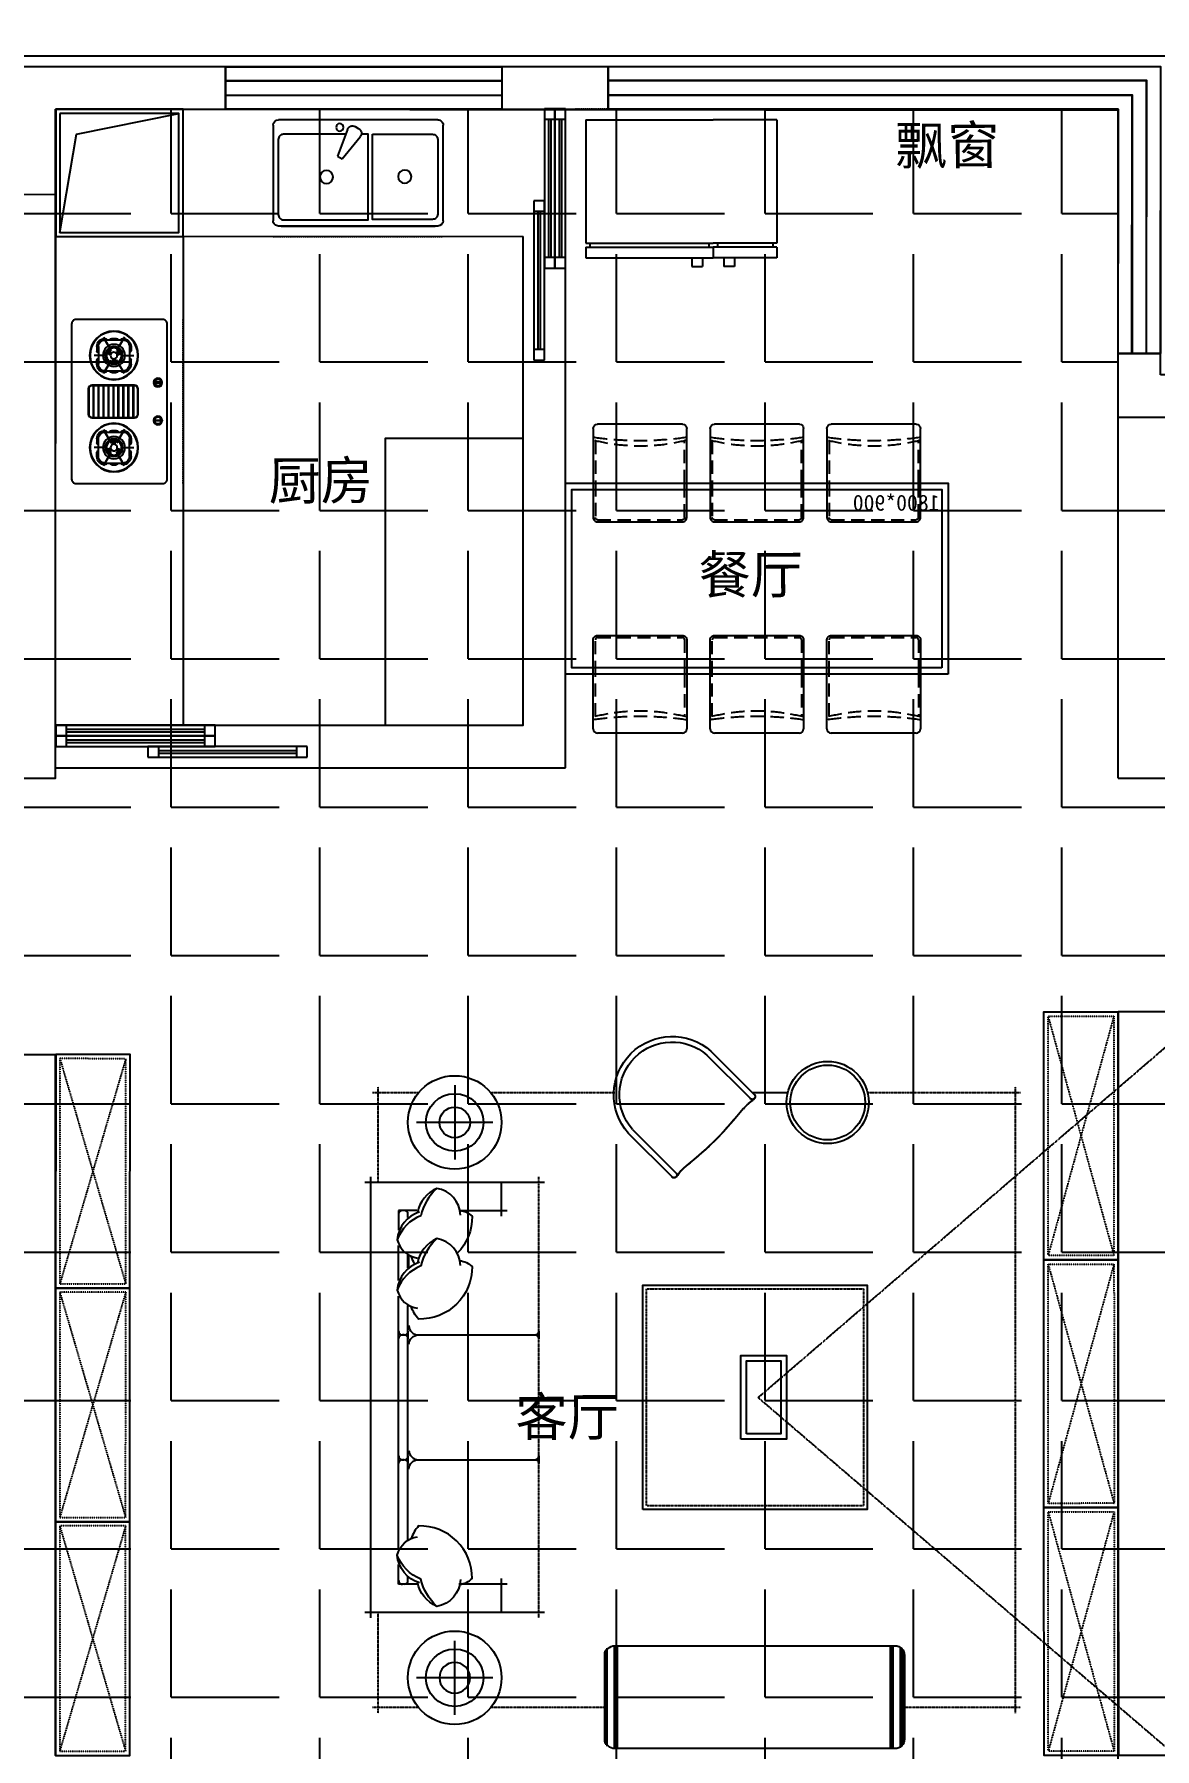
# Model space of a CAD drawing. Extents: x -284868 to 304789, y -137694 to 137894.
# Drawn here: x -2056 to 3217, y -114087 to -106016 of the extents above; entities that cross this region are included whole.
import ezdxf
from ezdxf.enums import TextEntityAlignment as Align

# ---------------------------------------------------------------- set-up
doc = ezdxf.new("R2010")
doc.units = 0
for name, pattern in [('AX-COMP-140B（200）$0$DASH', [0.35, 0.25, -0.1]), ('AX-CORE160-Fur$0$DASH', [0.35, 0.25, -0.1]), ('DASH', [0.35, 0.25, -0.1]), ('HIDDEN2', [0.1875, 0.125, -0.0625])]:
    doc.linetypes.add(name, pattern=pattern)
doc.layers.get('0').update_dxf_attribs({"linetype": 'CONTINUOUS'})
for name, color, linetype in [('0-墙', 4, 'CONTINUOUS'), ('0-底图', 251, 'CONTINUOUS'), ('0-窗', 11, 'CONTINUOUS'), ('0-非设计区域', 251, 'CONTINUOUS'), ('P-完成面', 42, 'CONTINUOUS')]:
    doc.layers.add(name, color=color, linetype=linetype)
doc.styles.add('_TCH_DYN', font='')
doc.styles.add('AX-COMP-140B（200）$0$zz-0', font='')
doc.styles.add('繁线体', font='')
doc.styles.get('_TCH_DYN').set_extended_font_data('SimSun')
doc.styles.get('AX-COMP-140B（200）$0$zz-0').set_extended_font_data('SimHei')
doc.styles.get('繁线体').set_extended_font_data('SimSun')

# ---------------------------------------------------------------- blocks, each defined once
blk = doc.blocks.new('*U378')
at = {"linetype": 'AX-CORE160-Fur$0$DASH', "ltscale": 0.2}
for p, q in [((20, -330), (1146.7, -20)), ((20, -20), (1146.7, -330)), ((1186.7, -330), (2313.3, -20)), ((1186.7, -20), (2313.3, -330)), ((2353.3, -330), (3480, -20)), ((2353.3, -20), (3480, -330))]:
    blk.add_line(p, q, dxfattribs=at)
for points in [[(0, 0), (1166.7, 0), (1166.7, -350), (0, -350)], [(1166.7, 0), (2333.3, 0), (2333.3, -350), (1166.7, -350)], [(2333.3, 0), (3500, 0), (3500, -350), (2333.3, -350)]]:
    blk.add_lwpolyline(points, close=True)
for points in [[(20, -20), (1146.7, -20), (1146.7, -330), (20, -330)], [(1186.7, -20), (2313.3, -20), (2313.3, -330), (1186.7, -330)], [(2353.3, -20), (3480, -20), (3480, -330), (2353.3, -330)]]:
    blk.add_lwpolyline(points, close=True, dxfattribs=at)
blk = doc.blocks.new('200adfdfnnn')
at = {"linetype": 'DASH', "extrusion": (-0.001158, -1.56942e-09, 0.999999)}
for p, q in [((463282, -537377), (466227, -534843)), ((461013, -535582), (461286, -535582)), ((461046, -536111), (461046, -535549)), ((463926, -535582), (464826, -535582)), ((464793, -535549), (464793, -539235)), ((461992, -536987), (461992, -536078)), ((461992, -538674), (461992, -537031)), ((463282, -537377), (466227, -539903)), ((461046, -539235), (461046, -538641)), ((461286, -539202), (461013, -539202)), ((462377, -539202), (461708, -539202)), ((464826, -539202), (464137, -539202))]:
    blk.add_line(p, q, dxfattribs=at)
at = {"extrusion": (-0.001158, -1.56942e-09, 0.999999)}
for p, q in [((463237, -535618), (462980, -535362)), ((463004, -535338), (463260, -535595)), ((463260, -535595), (463004, -535338)), ((463004, -535338), (463260, -535595)), ((463022, -535404), (463022, -535404)), ((461497, -535539), (461497, -535976)), ((463258, -535620), (463241, -535633)), ((463247, -535582), (463456, -535582)), ((463260, -535618), (463258, -535620)), ((463258, -535620), (463258, -535620)), ((463260, -535595), (463260, -535595)), ((463260, -535595), (463263, -535599)), ((463263, -535614), (463260, -535618)), ((463263, -535599), (463265, -535604)), ((463265, -535609), (463263, -535614)), ((463265, -535604), (463265, -535609)), ((463157, -535723), (463118, -535768)), ((463195, -535677), (463157, -535723)), ((463209, -535662), (463195, -535677)), ((463195, -535677), (463195, -535677)), ((463225, -535647), (463209, -535662)), ((463241, -535633), (463225, -535647)), ((461722, -535758), (461272, -535758)), ((462776, -536079), (462519, -535823)), ((462519, -535823), (462776, -536079)), ((462776, -536079), (462519, -535823)), ((462543, -535799), (462799, -536056)), ((463078, -535813), (463037, -535856)), ((463118, -535768), (463078, -535813)), ((462993, -535897), (462949, -535937)), ((463037, -535856), (462993, -535897)), ((463037, -535856), (463037, -535856)), ((462858, -536014), (462843, -536028)), ((462904, -535976), (462858, -536014)), ((462858, -536014), (462858, -536014)), ((462949, -535937), (462904, -535976)), ((462025, -536111), (460969, -536111)), ((461002, -536078), (461002, -538674)), ((461772, -536309), (461772, -536111)), ((462777, -536081), (462776, -536079)), ((462782, -536083), (462777, -536081)), ((462787, -536084), (462782, -536083)), ((462792, -536083), (462787, -536084)), ((462797, -536081), (462792, -536083)), ((462801, -536077), (462797, -536081)), ((462802, -536076), (462801, -536077)), ((462801, -536077), (462801, -536077)), ((462815, -536059), (462802, -536076)), ((462828, -536043), (462815, -536059)), ((462843, -536028), (462828, -536043)), ((461275, -536276), (461167, -536276)), ((461167, -536276), (461167, -536392)), ((461222, -536318), (461222, -536298)), ((461522, -536276), (461805, -536276)), ((461167, -536688), (461167, -536483)), ((461222, -536614), (461222, -536539)), ((461167, -538269), (461167, -536780)), ((461222, -536987), (461222, -536835)), ((461189, -537009), (461200, -537009)), ((461200, -537009), (461189, -537009)), ((461189, -537009), (461200, -537009)), ((461200, -537009), (461189, -537009)), ((461222, -536987), (461222, -537031)), ((461222, -538214), (461222, -537031)), ((461992, -536987), (461992, -537031)), ((461222, -537721), (461222, -537765)), ((461992, -537721), (461992, -537765)), ((461189, -537743), (461200, -537743)), ((461200, -537743), (461189, -537743)), ((461189, -537743), (461200, -537743)), ((461200, -537743), (461189, -537743)), ((461167, -538476), (461167, -538360)), ((461222, -538454), (461222, -538434)), ((461772, -538641), (461772, -538443)), ((461275, -538476), (461167, -538476)), ((461805, -538476), (461522, -538476)), ((460969, -538641), (462025, -538641)), ((461497, -539245), (461497, -538808)), ((462437, -539443), (462437, -538838)), ((462443, -539443), (462443, -538838)), ((462447, -539443), (462447, -538838)), ((462449, -539443), (462449, -538838)), ((462451, -539443), (462451, -538838)), ((462454, -539443), (462454, -538838)), ((464060, -539443), (464060, -538838)), ((464063, -539443), (464063, -538838)), ((464065, -539443), (464065, -538838)), ((464067, -539443), (464067, -538838)), ((464071, -539443), (464071, -538838)), ((464077, -539443), (464077, -538838)), ((462380, -539404), (462380, -538876)), ((462382, -539410), (462382, -538870)), ((462384, -539415), (462384, -538865)), ((462388, -539420), (462388, -538860)), ((462394, -539428), (462394, -538852)), ((464120, -539428), (464120, -538852)), ((464126, -539420), (464126, -538860)), ((464130, -539415), (464130, -538865)), ((464132, -539410), (464132, -538870)), ((464134, -539404), (464134, -538876)), ((461722, -539026), (461272, -539026))]:
    blk.add_line(p, q, dxfattribs=at)
at = {"linetype": 'DASH', "extrusion": (-0.001158, -1.56942e-09, 0.999999), "elevation": -1768}
blk.add_lwpolyline([(461712, -535582), (462437, -535582)], dxfattribs=at)
at = {"extrusion": (-0.001158, -1.56942e-09, 0.999999), "elevation": -1768}
blk.add_lwpolyline([(463251, -535582), (463427, -535582)], dxfattribs=at)
for points in [[(461390, -536146, 0.14773), (461296, -536307, 0.213343), (461157, -536449, 0.178662)], [(461529, -536304, 0.356772), (461390, -536146, 0.249542), (461276, -536289, -9.61688)], [(461288, -536285, 0.306663), (461157, -536449, 0.30633), (461277, -536556, -0.872847)], [(461526, -536276, -0.165541), (461598, -536310, -0.200231), (461510, -536528, -0.200231)], [(461390, -536442, 0.14773), (461296, -536603, 0.213343), (461157, -536745, 0.178662)], [(461529, -536600, 0.356772), (461390, -536442, 0.249542), (461276, -536585, -9.61688)], [(461288, -536581, 0.306663), (461157, -536745, 0.30633), (461277, -536852, -0.872847)], [(461226, -536614), (461226, -536539, 0.414214)], [(461261, -536592, -0.071865), (461240, -536546)], [(461526, -536572, -0.165541), (461598, -536606, -0.425989), (461283, -536915, -0.121523), (461240, -536842, 7.115464)], [(461226, -536954, 0.414214), (461281, -537009)], [(461226, -537064, -0.414214), (461281, -537009), (461974, -537009, -0.414214)], [(461226, -537064, -0.414214), (461281, -537009)], [(461226, -537688, 0.414214), (461281, -537743)], [(461226, -537798, -0.414214), (461281, -537743), (461974, -537743, -0.414214)], [(461226, -537798, -0.414214), (461281, -537743)], [(461526, -538476, 0.165541), (461598, -538442, 0.425989), (461283, -538133, 0.121523), (461240, -538207, -7.115464)], [(461288, -538468, -0.306663), (461157, -538304, -0.30633), (461277, -538196, 0.872847)], [(461390, -538606, -0.14773), (461296, -538445, -0.213343), (461157, -538304, -0.178662)], [(461529, -538448, -0.356772), (461390, -538606, -0.249542), (461276, -538463, 9.61688)]]:
    blk.add_lwpolyline(points, format="xyb", dxfattribs=at)
for points in [[(462601, -538036), (462601, -536716), (463921, -536716), (463921, -538036)], [(463179, -537623), (463179, -537129), (463447, -537129), (463447, -537623)], [(463179, -537623), (463179, -537129), (463447, -537129), (463447, -537623)], [(463212, -537590), (463212, -537162), (463414, -537162), (463414, -537590)], [(463212, -537590), (463212, -537162), (463414, -537162), (463414, -537590)]]:
    blk.add_lwpolyline(points, close=True, dxfattribs=at)
at = {"linetype": 'DASH', "extrusion": (-0.001158, -1.56942e-09, 0.999999), "elevation": -1768}
blk.add_lwpolyline([(462623, -538014), (462623, -536738), (463899, -536738), (463899, -538014)], close=True, dxfattribs=at)
at = {"extrusion": (-0.001158, -1.56942e-09, 0.999999), "elevation": -1768}
blk.add_lwpolyline([(464086, -539443), (462436, -539443, -0.414214), (462381, -539388), (462381, -538893, -0.414214), (462436, -538838), (464086, -538838, -0.414214), (464141, -538893), (464141, -539388, -0.414214)], format="xyb", close=True, dxfattribs=at)
for centre, radius in [((463691, -535641), 242), ((463691, -535641), 220), ((461497, -535758), 275), ((461497, -539026), 275)]:
    blk.add_circle(centre, radius)
for centre, start, end in [((461189, -536298), 90.0001, 180.0001), ((461200, -536298), 0.0001, 90.0001), ((461189, -536987), 180.0001, 270.0001), ((461189, -536987), 180.0001, 270.0001), ((461189, -537031), 90.0001, 180.0001), ((461189, -537031), 90.0001, 180.0001), ((461200, -536987), 270.0001, 0.0001), ((461200, -536987), 270.0001, 0.0001), ((461200, -537031), 0.0001, 90.0001), ((461200, -537031), 0.0001, 90.0001), ((461970, -536987), 270.0001, 0.0001), ((461970, -536987), 270.0001, 0.0001), ((461970, -537031), 0.0001, 90.0001), ((461970, -537031), 0.0001, 90.0001), ((461189, -537721), 180.0001, 270.0001), ((461189, -537721), 180.0001, 270.0001), ((461200, -537721), 270.0001, 0.0001), ((461200, -537721), 270.0001, 0.0001), ((461970, -537721), 270.0001, 0.0001), ((461970, -537721), 270.0001, 0.0001), ((461189, -537765), 90.0001, 180.0001), ((461189, -537765), 90.0001, 180.0001), ((461200, -537765), 0.0001, 90.0001), ((461200, -537765), 0.0001, 90.0001), ((461970, -537765), 0.0001, 90.0001), ((461970, -537765), 0.0001, 90.0001), ((461189, -538454), 180.0001, 270.0001), ((461200, -538454), 270.0001, 0.0001)]:
    blk.add_arc(centre, 22, start, end)
at = {"extrusion": (0, 0, -1)}
for centre, major_axis, ratio, start_param, end_param in [((462776, -535595), (228, -256), 1, 1.572273, 4.595346), ((462776, -535595), (209, -229), 1, 1.592719, 4.602676), ((463491, -535941), (280, 280), 1, 4.654545, 4.870992), ((463491, -535941), (280, 280), 1, 4.654545, 4.86604), ((463248, -535606), (11.7, 11.7), 1, -0.000001, 3.141592), ((463248, -535606), (11.7, 11.7), 1, -0.000001, 1.729399), ((461275, -534135), (1653, -1825), 1, -0.158275, -0.061435), ((461275, -534135), (1650, -1828), 1, -0.159595, -0.062755), ((461316, -534094), (1663, -1816), 1, -0.03215, 0.064691), ((461316, -534094), (1659, -1820), 1, -0.034305, 0.062535), ((463122, -536310), (280, 280), 1, 4.558736, 4.770231), ((463122, -536310), (280, 280), 1, 4.558736, 4.770231), ((462787, -536068), (11.7, 11.7), 1, -0.000001, 3.141592), ((462787, -536068), (11.7, 11.7), 1, 1.412192, 3.141592), ((461497, -539026), (0, -169), 0.999999, 3.142342, 9.425527), ((461497, -539026), (0.1, -90.2), 0.999999, 3.142672495018807, 9.425857802198392)]:
    blk.add_ellipse(centre, major_axis=major_axis, ratio=ratio, start_param=start_param, end_param=end_param, dxfattribs=at)
for major_axis, start_param, end_param in [((0, 169), 1.56910732009344, 7.852292627273027), ((0, 90.2), 1.569437306305015, 7.852622613484601)]:
    blk.add_ellipse((461497, -535758), major_axis=major_axis, ratio=0.999999, start_param=start_param, end_param=end_param)
blk = doc.blocks.new('2000000011AX-COMP-140B（200）$0$111110111022110811071652CDX双头炉灶164')
for points in [[(-107.6, 120.2, 1), (-107.6, 117.2, 1)], [(-100.7, 131.7, 1), (-103.7, 131.7, 1)], [(102.2, 133.3, 1), (102.2, 130.2, 1)], [(109.2, 118.7, 1), (106.1, 118.7, 1)]]:
    blk.add_hatch(color=256).paths.add_polyline_path(points)
for p, q in [((-258.7, 405.9), (-258.7, 405.9)), ((-258.7, 405.9), (-239.4, 405.9)), ((-217, 355.9), (-217, 419.5)), ((-175.3, 405.9), (-194.6, 405.9)), ((-74.5, 423.9), (74.5, 423.9)), ((-74.5, 421.8), (74.5, 421.8)), ((175.3, 405.9), (194.6, 405.9)), ((217, 355.9), (217, 419.5)), ((258.7, 405.9), (239.4, 405.9)), ((258.7, 405.9), (258.7, 405.9)), ((-302.8, 375.2), (-238.7, 338.1)), ((-243.2, 340.8), (-298.2, 372.6)), ((-297.3, 335.5), (-297.3, 315.7)), ((-290, 367.3), (-290, 283.9)), ((-258.7, 398.6), (-175.3, 398.6)), ((-238.7, 348.6), (-226, 355.9)), ((-229.5, 335), (-238.7, 348.6)), ((-224.8, 339.2), (-232.4, 352.3)), ((-218.8, 341.2), (-226, 355.9)), ((-202.6, 331.8), (-186.2, 332.9)), ((-201.3, 325.6), (-186.2, 325.6)), ((-131.2, 375.2), (-195.3, 338.1)), ((-190.8, 340.8), (-135.7, 372.6)), ((-186.2, 332.9), (-186.2, 318.3)), ((-144, 367.3), (-144, 283.9)), ((-136.7, 335.5), (-136.7, 315.7)), ((-74.5, 400.5), (74.5, 400.5)), ((-74.5, 398.3), (74.5, 398.3)), ((-74.5, 377), (74.5, 377)), ((-74.5, 374.9), (74.5, 374.9)), ((-74.5, 353.6), (74.5, 353.6)), ((-74.5, 351.5), (74.5, 351.5)), ((-74.5, 330.2), (74.5, 330.2)), ((-74.5, 328), (74.5, 328)), ((131.2, 375.2), (195.3, 338.1)), ((190.8, 340.8), (135.7, 372.6)), ((136.7, 335.5), (136.7, 315.7)), ((144, 367.3), (144, 283.9)), ((258.7, 398.6), (175.3, 398.6)), ((186.2, 332.9), (186.2, 318.3)), ((202.6, 331.8), (186.2, 332.9)), ((201.3, 325.6), (186.2, 325.6)), ((218.8, 341.2), (226, 355.9)), ((224.8, 339.2), (232.4, 352.3)), ((238.7, 348.6), (226, 355.9)), ((229.5, 335), (238.7, 348.6)), ((302.8, 375.2), (238.7, 338.1)), ((243.2, 340.8), (298.2, 372.6)), ((290, 367.3), (290, 283.9)), ((297.3, 335.5), (297.3, 315.7)), ((-302.8, 276.1), (-238.7, 313.1)), ((-243.2, 310.5), (-298.2, 278.7)), ((-258.7, 252.7), (-175.3, 252.7)), ((-258.7, 245.4), (-239.4, 245.4)), ((-229.5, 316.3), (-238.7, 302.7)), ((-226, 295.4), (-238.7, 302.7)), ((-224.8, 312.1), (-232.4, 299)), ((-218.8, 310.1), (-226, 295.4)), ((-217, 295.4), (-217, 231.8)), ((-202.6, 319.4), (-186.2, 318.3)), ((-131.2, 276.1), (-195.3, 313.1)), ((-175.3, 245.4), (-194.6, 245.4)), ((-190.8, 310.5), (-135.7, 278.7)), ((-175.3, 245.4), (-175.3, 245.4)), ((-74.5, 306.7), (74.5, 306.7)), ((-74.5, 304.6), (74.5, 304.6)), ((-74.5, 283.3), (74.5, 283.3)), ((-74.5, 281.1), (74.5, 281.1)), ((-74.5, 259.8), (74.5, 259.8)), ((-74.5, 257.7), (74.5, 257.7)), ((131.2, 276.1), (195.3, 313.1)), ((190.8, 310.5), (135.7, 278.7)), ((258.7, 252.7), (175.3, 252.7)), ((175.3, 245.4), (175.3, 245.4)), ((175.3, 245.4), (194.6, 245.4)), ((202.6, 319.4), (186.2, 318.3)), ((217, 295.4), (217, 231.8)), ((218.8, 310.1), (226, 295.4)), ((224.8, 312.1), (232.4, 299)), ((226, 295.4), (238.7, 302.7)), ((229.5, 316.3), (238.7, 302.7)), ((302.8, 276.1), (238.7, 313.1)), ((258.7, 245.4), (239.4, 245.4)), ((243.2, 310.5), (298.2, 278.7)), ((-74.5, 236.4), (74.5, 236.4)), ((-74.5, 234.3), (74.5, 234.3))]:
    blk.add_line(p, q)
at = {"linetype": 'AX-COMP-140B（200）$0$DASH', "ltscale": 0.3}
blk.add_line((386.2, 0), (-386.2, 0), dxfattribs=at)
for points in [[(-365.4, 75, -0.414214), (-386.2, 95.9), (-386.2, 504.1, -0.414214), (-365.4, 525), (365.4, 525, -0.414214), (386.2, 504.1), (386.2, 95.9, -0.414214), (365.4, 75)], [(-76.6, 429.4, -0.414214), (-59.5, 446.4), (59.5, 446.4, -0.414214), (76.6, 429.4), (76.6, 228.8, -0.414214), (59.5, 211.7), (-59.5, 211.7, -0.414214), (-76.6, 228.8)], [(-74.5, 429.4, -0.414214), (-59.5, 444.3), (59.5, 444.3, -0.414214), (74.5, 429.4), (74.5, 228.8, -0.414214), (59.5, 213.9), (-59.5, 213.9, -0.414214), (-74.5, 228.8)], [(-91.3, 101.2), (-91.3, 136.1, -1), (-87, 136.1), (-87, 101.2, -1)], [(91.3, 101.2), (91.3, 136.1, 1), (87, 136.1), (87, 101.2, 1)]]:
    blk.add_lwpolyline(points, format="xyb", close=True)
at = {"const_width": 1.04}
for points in [[(-217, 355.9), (-217, 419.5)], [(217, 355.9), (217, 419.5)], [(-243.2, 340.8), (-298.2, 372.6)], [(-190.8, 340.8), (-135.7, 372.6)], [(190.8, 340.8), (135.7, 372.6)], [(243.2, 340.8), (298.2, 372.6)], [(-243.2, 310.5), (-298.2, 278.7)], [(-217, 295.4), (-217, 231.8)], [(-190.8, 310.5), (-135.7, 278.7)], [(190.8, 310.5), (135.7, 278.7)], [(217, 295.4), (217, 231.8)], [(243.2, 310.5), (298.2, 278.7)]]:
    blk.add_lwpolyline(points, dxfattribs=at)
for points in [[(-217, 341.3, -1), (-217, 310, -1), (-217, 341.3, -1)], [(217, 341.3, 1), (217, 310, 1), (217, 341.3, 1)]]:
    blk.add_lwpolyline(points, format="xyb", dxfattribs=at)
for centre, radius in [((-217, 325.6), 114.5), ((-217, 325.6), 112.3), ((217, 325.6), 114.5), ((217, 325.6), 112.3), ((-217, 325.6), 52.1), ((-217, 325.6), 41.7), ((-217, 325.6), 38.6), ((-217, 325.6), 35.4), ((-217, 325.6), 15.6), ((217, 325.6), 52.1), ((217, 325.6), 41.7), ((217, 325.6), 38.6), ((217, 325.6), 35.4), ((217, 325.6), 15.6), ((-89.1, 118.7), 20.6), ((-107.6, 118.7), 1.53), ((-102.2, 131.7), 1.53), ((89.1, 118.7), 20.6), ((102.2, 131.7), 1.53), ((107.6, 118.7), 1.53)]:
    blk.add_circle(centre, radius)
for centre, radius, start, end in [((-258.7, 367.3), 38.6, 90, 180), ((-239.1, 396.6), 9.33, 12.56398, 91.68605), ((-194.8, 396.6), 9.33, 88.31395, 167.43602), ((-175.3, 367.3), 38.6, 0, 90), ((175.3, 367.3), 38.6, 90, 180), ((194.8, 396.6), 9.33, 12.56398, 91.68605), ((239.1, 396.6), 9.33, 88.31395, 167.43602), ((258.7, 367.3), 38.6, 0, 90), ((-284.9, 369.5), 12.6, 189.66757, 246.08239), ((-287.9, 335.8), 9.33, 102.56398, 181.68605), ((-258.7, 367.3), 31.3, 90, 180), ((-224.3, 338.2), 17.8, 95.73063, 144.26937), ((-202.4, 325.6), 17.8, 335.73063, 24.26937), ((-175.3, 367.3), 31.3, 0, 90), ((-149.1, 369.5), 12.6, 293.91761, 350.33243), ((-146, 335.8), 9.33, 358.31395, 77.43602), ((149.1, 369.5), 12.6, 189.66757, 246.08239), ((146, 335.8), 9.33, 102.56398, 181.68605), ((175.3, 367.3), 31.3, 90, 180), ((202.4, 325.6), 17.8, 155.73063, 204.26937), ((224.3, 338.2), 17.8, 35.73063, 84.26937), ((258.7, 367.3), 31.3, 0, 90), ((284.9, 369.5), 12.6, 293.91761, 350.33243), ((287.9, 335.8), 9.33, 358.31395, 77.43602), ((-287.9, 315.5), 9.33, 178.31395, 257.43602), ((-284.9, 281.8), 12.6, 113.91761, 170.33243), ((-258.7, 283.9), 38.6, 180, 270), ((-258.7, 283.9), 31.3, 180, 270), ((-239.1, 254.7), 9.33, 268.31395, 347.43602), ((-224.3, 313), 17.8, 215.73063, 264.26937), ((-194.8, 254.7), 9.33, 192.56398, 271.68605), ((-175.3, 283.9), 31.3, 270, 0), ((-175.3, 283.9), 38.6, 270, 0), ((-146, 315.5), 9.33, 282.56398, 1.68605), ((-149.1, 281.8), 12.6, 9.66757, 66.08239), ((146, 315.5), 9.33, 178.31395, 257.43602), ((149.1, 281.8), 12.6, 113.91761, 170.33243), ((175.3, 283.9), 38.6, 180, 270), ((175.3, 283.9), 31.3, 180, 270), ((194.8, 254.7), 9.33, 268.31395, 347.43602), ((224.3, 313), 17.8, 275.73063, 324.26937), ((239.1, 254.7), 9.33, 192.56398, 271.68605), ((258.7, 283.9), 31.3, 270, 0), ((258.7, 283.9), 38.6, 270, 0), ((287.9, 315.5), 9.33, 282.56398, 1.68605), ((284.9, 281.8), 12.6, 9.66757, 66.08239), ((-89.1, 118.7), 16.3, 97.49421, 262.50579), ((-89.1, 118.7), 16.3, 277.49421, 82.50579), ((89.1, 118.7), 16.3, 97.49421, 262.50579), ((89.1, 118.7), 16.3, 277.49421, 82.50579)]:
    blk.add_arc(centre, radius, start, end)
at = {"style": 'AX-COMP-140B（200）$0$zz-0', "flags": 9}
for tag in ['YSIZE', 'XSIZE']:
    blk.add_attdef(tag, (0, 525), '', height=0.533, dxfattribs=at)
blk = doc.blocks.new('*U379')
blk.add_blockref('2000000011AX-COMP-140B（200）$0$111110111022110811071652CDX双头炉灶164', (0, -525))
blk = doc.blocks.new('2000000011AX-COMP-140B（200）$0$111110111022110811071652CDX双盆洗菜盆163')
for p, q in [((-400, 75), (-400, 525)), ((-375, 550), (375, 550)), ((14.3, 518.1), (-3.1, 508)), ((50.2, 505.2), (97.5, 378.8)), ((400, 525), (400, 75)), ((75.9, 366.3), (-9.9, 470.6)), ((97.5, 378.8), (75.9, 366.3)), ((-375, 50), (375, 50)), ((362.6, 50), (-362.6, 50))]:
    blk.add_line(p, q)
at = {"linetype": 'AX-COMP-140B（200）$0$DASH', "ltscale": 0.3}
blk.add_line((-400, 0), (400, 0), dxfattribs=at)
blk.add_lwpolyline([(-67.6, 482.3), (-349.4, 482.3, 0.414214), (-374.4, 457.3), (-374.4, 106.2, 0.414214), (-349.4, 81.2), (-67.6, 81.2)], format="xyb", close=True)
blk.add_lwpolyline([(58.7, 482.3), (351.1, 482.3, -0.414214), (376.1, 457.3), (376.1, 104.4, -0.414214), (351.1, 79.4), (-47.2, 79.4), (-47.2, 482.3), (-15.3, 482.3)], format="xyb")
for centre, radius in [((86.7, 514.7), 17.5), ((-218.9, 282.7), 31.2), ((149.2, 280.9), 31.2)]:
    blk.add_circle(centre, radius)
for centre, start, end in [((-375, 525), 90, 180), ((9.4, 486.4), 120, 219.46232), ((26.8, 496.5), 20.53768, 120), ((375, 525), 0, 90), ((-375, 75), 180, 270), ((375, 75), 270, 0)]:
    blk.add_arc(centre, 25, start, end)
blk = doc.blocks.new('*U372')
blk.add_blockref('2000000011AX-COMP-140B（200）$0$111110111022110811071652CDX双盆洗菜盆163', (0, -525))
blk = doc.blocks.new('2000000011A-140Y-S$0$A$C663954EF153')
for p, q in [((0, 0), (0, -50)), ((750, 0), (0, 0)), ((50, 0), (50, -50)), ((0, -50), (750, -50)), ((50, -19), (700, -19)), ((50, -31), (700, -31)), ((700, 0), (700, -50)), ((750, -50), (750, 0))]:
    blk.add_line(p, q)
blk = doc.blocks.new('WSGSEDRHD')
for points in [[(-380, 780), (-380, 180), (220, 180), (220, 780)], [(-360, 760), (-360, 200), (200, 200), (200, 760)]]:
    blk.add_lwpolyline(points, close=True)
blk.add_lwpolyline([(-360, 200), (-282.2, 662.4), (200, 760)])
blk = doc.blocks.new('*U385')
at = {"linetype": 'AX-CORE160-Fur$0$DASH', "ltscale": 0.2}
for p, q in [((20, -330), (1080, -20)), ((20, -20), (1080, -330)), ((1120, -330), (2180, -20)), ((1120, -20), (2180, -330)), ((2220, -330), (3280, -20)), ((2220, -20), (3280, -330))]:
    blk.add_line(p, q, dxfattribs=at)
for points in [[(0, 0), (1100, 0), (1100, -350), (0, -350)], [(1100, 0), (2200, 0), (2200, -350), (1100, -350)], [(2200, 0), (3300, 0), (3300, -350), (2200, -350)]]:
    blk.add_lwpolyline(points, close=True)
for points in [[(20, -20), (1080, -20), (1080, -330), (20, -330)], [(1120, -20), (2180, -20), (2180, -330), (1120, -330)], [(2220, -20), (3280, -20), (3280, -330), (2220, -330)]]:
    blk.add_lwpolyline(points, close=True, dxfattribs=at)
blk = doc.blocks.new('A$C6B9D541B')
at = {"ltscale": 500}
for p, q in [((-15, 20), (-15, 277.5)), ((425, 277.5), (425, 20)), ((405, 0), (5, 0))]:
    blk.add_line(p, q, dxfattribs=at)
at = {"linetype": 'HIDDEN2', "ltscale": 500}
for p, q in [((-5, 78.3), (-5, 277.5)), ((415, 277.5), (415, 78.3))]:
    blk.add_line(p, q, dxfattribs=at)
at = {"ltscale": 500}
blk.add_lwpolyline([(-15, 277.5), (-15, 440, -0.414214), (5, 460), (405, 460, -0.414214), (425, 440), (425, 277.5)], format="xyb", dxfattribs=at)
at = {"linetype": 'HIDDEN2', "ltscale": 500}
blk.add_lwpolyline([(-5, 277.5), (-5, 440, -0.414214), (5, 450), (405, 450, -0.414214), (415, 440), (415, 277.5)], format="xyb", dxfattribs=at)
for centre, radius, start, end in [((205, -793.1), 896.7, 75.79752, 104.20248), ((203.7, -1474), 1552.3, 81.80427, 98.09956)]:
    blk.add_arc(centre, radius, start, end, dxfattribs=at)
at = {"ltscale": 500}
for centre, start, end in [((5, 20), 180, 270), ((405, 20), 270, 0)]:
    blk.add_arc(centre, 20, start, end, dxfattribs=at)
blk = doc.blocks.new('*U393')
at = {"ltscale": 500}
blk.add_lwpolyline([(0, 0), (1800, 0), (1800, 900), (0, 900)], close=True, dxfattribs=at)
at = {"color": 253, "ltscale": 500}
blk.add_lwpolyline([(30, 30), (1770, 30), (1770, 870), (30, 870)], close=True, dxfattribs=at)
at = {"rotation": 180}
for p in [(555, 1177.5), (1105, 1177.5), (1655, 1177.5)]:
    blk.add_blockref('A$C6B9D541B', p, dxfattribs=at)
at = {"xscale": -1}
for p in [(555, -277.5), (1105, -277.5), (1655, -277.5)]:
    blk.add_blockref('A$C6B9D541B', p, dxfattribs=at)
at = {"color": 253, "style": '繁线体'}
blk.add_text('1800*900', height=75, dxfattribs=at).set_placement((244.5, 807.5), align=Align.MIDDLE_CENTER)
blk = doc.blocks.new('2000000011AX-COMP-140B（200）$0$111110111022110811071652CDX双门冰箱162')
at = {"linetype": 'AX-COMP-140B（200）$0$DASH', "ltscale": 0.3}
blk.add_line((-1000, 0), (0, 0), dxfattribs=at)
for p, q in [((-950, -50), (-950, -630)), ((-950, -50), (-650, -50)), ((-50, -50), (-650, -50)), ((-50, -50), (-50, -630)), ((-950, -630), (-930, -630)), ((-930, -630), (-670, -630)), ((-930, -630), (-930, -650)), ((-670, -630), (-670, -650)), ((-670, -630), (-650, -630)), ((-630, -630), (-650, -630)), ((-70, -630), (-630, -630)), ((-630, -630), (-630, -650)), ((-50, -630), (-70, -630)), ((-70, -630), (-70, -650)), ((-950, -650), (-930, -650)), ((-950, -650), (-950, -700)), ((-950, -700), (-650, -700)), ((-930, -650), (-670, -650)), ((-750, -700), (-750, -740)), ((-700, -700), (-700, -740)), ((-670, -650), (-650, -650)), ((-650, -650), (-650, -700)), ((-630, -650), (-650, -650)), ((-650, -650), (-650, -700)), ((-50, -700), (-650, -700)), ((-70, -650), (-630, -650)), ((-600, -700), (-600, -740)), ((-550, -700), (-550, -740)), ((-50, -650), (-70, -650)), ((-50, -650), (-50, -700)), ((-750, -740), (-700, -740)), ((-550, -740), (-600, -740))]:
    blk.add_line(p, q)
blk = doc.blocks.new('*U380')
blk.add_blockref('2000000011AX-COMP-140B（200）$0$111110111022110811071652CDX双门冰箱162', (500, 75))
blk = doc.blocks.new('2$TCHSYS$WIN2D')
for p, q in [((-0.5, 0.5), (0.5, 0.5)), ((-0.5, 0.5), (-0.5, -0.5)), ((0.5, 0.5), (0.5, -0.5)), ((0.5, 0.1667), (-0.5, 0.1667)), ((0.5, -0.1667), (-0.5, -0.1667)), ((-0.5, -0.5), (0.5, -0.5))]:
    blk.add_line(p, q)
blk = doc.blocks.new('DDDDDDDGFDSG')
for p, q in [((425811, 14509.3), (424811, 14509.3)), ((425811, 14309.3), (425811, 14509.3)), ((430211.4, 14509.3), (427111, 14509.3)), ((427111, 14509.3), (427111, 14309.3)), ((425010.9, 11159.4), (425011, 14309.3)), ((425011, 14309.3), (425811, 14309.3)), ((427111, 14309.3), (430011.4, 14309.3)), ((430011.4, 12959.4), (430011.4, 14309.3)), ((430011.4, 11159.4), (430011.4, 12959.4)), ((424332, 11159.4), (425010.9, 11159.4)), ((430011.4, 11159.4), (430310.3, 11159.4)), ((431960.3, 10059.4), (430010.9, 10059.4)), ((430010.9, 6559.4), (430010.9, 10059.4)), ((424810.9, 9859.4), (425010.9, 9859.4)), ((425010.9, 9509.4), (425010.9, 9859.4)), ((425010.9, 6559.4), (425010.9, 9509.4))]:
    blk.add_line(p, q)
at = {"linetype": 'Continuous'}
for p, q in [((427611.4, 14309.3), (427611.4, 14509.3)), ((430011.4, 13159.5), (430211.4, 13159.5))]:
    blk.add_line(p, q, dxfattribs=at)
for points in [[(430211.4, 13159.5), (430211.4, 14509.3), (427611.4, 14509.3)], [(430144.7, 13159.5), (430144.7, 14442.6), (427611.4, 14442.6)], [(430078, 13159.5), (430078.1, 14375.9), (427611.4, 14375.9)], [(430011.4, 13159.5), (430011.4, 14309.3), (427611.4, 14309.3)]]:
    blk.add_lwpolyline(points, dxfattribs=at)
at = {"linetype": 'DASH'}
for points in [[(425010.9, 11209.3), (427410.9, 11209.3), (427411, 13709.3)], [(425010.9, 11409.3), (427210.9, 11409.3), (427211, 13709.3)]]:
    blk.add_lwpolyline(points, dxfattribs=at)
blk.add_lwpolyline([(427210.4, 13709), (425611.1, 13709.2), (425611.1, 11409.1)])
blk.add_lwpolyline([(427211.1, 12759.1), (426561.1, 12759.1), (426561.1, 11409.3), (427211.1, 11409.3)], close=True)
at = {"xscale": -1300, "yscale": 200, "zscale": -1300, "rotation": 1.654676395901333e-11}
blk.add_blockref('2$TCHSYS$WIN2D', (426461, 14409.3), dxfattribs=at)
blk.add_blockref('WSGSEDRHD', (425391.1, 13529.3))
at = {"linetype": 'DASH', "extrusion": (-4.57358e-09, -1.71102e-09, 1), "rotation": 269.9998194176586}
for p in [(427360.8, 14311.3, 0), (427410.8, 14311.3, 0), (427310.8, 13878, 0)]:
    blk.add_blockref('2000000011A-140Y-S$0$A$C663954EF153', p, dxfattribs=at)
at = {"extrusion": (-1.71017e-09, 4.57407e-09, -1)}
for name, p, zscale, rotation in [('*U380', (-427955.5, 14234.1, 0), -1, 359.9987641515798), ('*U372', (-426434.8, 14234.1, 0), -1, 359.9987641515798), ('*U379', (-425086.1, 12933, 0), -0.9999999999999999, 269.9987641515806)]:
    blk.add_blockref(name, p, dxfattribs=dict(at, zscale=zscale, rotation=rotation))
at = {"extrusion": (1.26587e-20, 8.74071e-22, -1), "zscale": -1, "rotation": 359.9995999685073}
blk.add_blockref('*U393', (-429210.9, 11649.2), dxfattribs=at)
at = {"linetype": 'DASH', "extrusion": (1.71102e-09, -4.57358e-09, 1), "rotation": 359.9998194176588}
for p in [(425011.1, 11409.1, 0), (425011.1, 11359.1, 0), (425444.4, 11309.1, 0)]:
    blk.add_blockref('2000000011A-140Y-S$0$A$C663954EF153', p, dxfattribs=at)
at = {"xscale": 0.8000000000000002, "yscale": 0.8000000000000002, "zscale": 0.8000000000000002}
blk.add_blockref('200adfdfnnn', (57691.4, 438145.7), dxfattribs=at)
at = {"extrusion": (1.7292e-09, 6.03482e-06, 1), "rotation": 270.0189004351355}
blk.add_blockref('*U378', (430011.1, 10059.3, 0.1), dxfattribs=at)
at = {"extrusion": (1.7292e-09, -6.03482e-06, -1), "zscale": -1, "rotation": 270.0189004351022}
blk.add_blockref('*U385', (-425011.1, 9859.4, -0.1), dxfattribs=at)
at = {"style": '_TCH_DYN'}
for s, p in [('飘窗', (429452.9, 13997.2)), ('厨房', (426504.9, 12418.7)), ('餐厅', (428528.2, 11975.9)), ('客厅', (427666.5, 8010.9))]:
    blk.add_text(s, height=180, rotation=0.24476, dxfattribs=at).set_placement(p, align=Align.BOTTOM_RIGHT)

msp = doc.modelspace()

# ---------------------------------------------------------------- hatches: boundary and pattern name
at = {"layer": '0-非设计区域', "ltscale": 3}
h = msp.add_hatch(dxfattribs=at)
h.set_pattern_fill('ANGLE', color=256, scale=100)
h.set_pattern_definition([(0, (-422606.9, 278012.8), (0, 698.5), [508, -190.5]), (90, (-422606.9, 278012.8), (-698.5, 4e-14), [508, -190.5])])
h.paths.add_polyline_path([(-5456.1, -114718.5), (-5456.1, -113518.5), (-7156.1, -113518.5), (-7156.1, -109518.5), (-4865.4, -109518.5), (-4865.4, -106768.6), (-1955.1, -106769.7), (-1954.9, -106368.6), (3045.1, -106373.5), (3043.9, -107818.5), (10643.9, -107818.5), (10643.9, -109518.5), (12693.9, -109518.5), (12693.9, -114118.5), (3043.9, -114118.5), (3043.9, -115968.5), (-1956.1, -115968.5), (-1956.1, -114718.5)])

# ---------------------------------------------------------------- linework, layer by layer
at = {"layer": '0-墙', "ltscale": 3}
for points in [[(-1954.9, -106368.6), (-1154.9, -106368.6), (-1154.9, -106168.6), (-2154.9, -106168.6), (-2156.1, -109318.5), (-2636.1, -109318.5), (-2636.1, -109518.5), (-1956.1, -109518.5), (-1954.9, -106368.6)], [(3243.9, -107618.5), (3243.9, -107518.5), (3043.9, -107518.5), (3043.9, -107818.5), (4243.9, -107818.5), (4243.9, -107618.5), (3243.9, -107618.5)]]:
    msp.add_lwpolyline(points, dxfattribs=at)
msp.add_lwpolyline([(145.1, -106368.6), (645.1, -106368.6), (645.1, -106168.6), (145.1, -106168.6)], close=True, dxfattribs=at)
at = {"layer": '0-窗'}
for points in [[(-1154.9, -106168.6), (145.1, -106168.6), (145.1, -106368.6), (-1154.9, -106368.6)], [(3243.9, -107518.5), (3245.1, -106168.6), (645.1, -106168.6), (645.1, -106368.6), (3045.1, -106368.6), (3043.9, -107518.5)], [(-1154.9, -106233.6), (145.1, -106233.6), (145.1, -106303.6), (-1154.9, -106303.6)]]:
    msp.add_lwpolyline(points, close=True, dxfattribs=at)
for points in [[(3178.9, -107518.5), (3180.1, -106233.6), (645.1, -106233.6)], [(3108.9, -107518.5), (3110.1, -106303.6), (645.1, -106303.6)]]:
    msp.add_lwpolyline(points, dxfattribs=at)
at = {"layer": '0-非设计区域', "ltscale": 3}
msp.add_lwpolyline([(-5456.1, -114718.5), (-5456.1, -113518.5), (-7156.1, -113518.5), (-7156.1, -109518.5), (-4865.4, -109518.5), (-4865.4, -106768.6), (-1955.1, -106769.7), (-1954.9, -106368.6), (3045.1, -106373.5), (3043.9, -107818.5), (10643.9, -107818.5), (10643.9, -109518.5), (12693.9, -109518.5), (12693.9, -114118.5), (3043.9, -114118.5), (3043.9, -115968.5), (-1956.1, -115968.5), (-1956.1, -114718.5), (-5456.1, -114718.5)], dxfattribs=at)
at = {"layer": 'P-完成面'}
msp.add_lwpolyline([(-71.1, -103723.5), (-86.1, -103723.5), (-86.1, -103738.5), (11493.9, -103738.5), (11493.9, -106118.5), (10593.9, -106118.5), (10593.9, -107568.5), (3295.1, -107568.5), (3295.1, -106118.6), (-2205.4, -106118.6), (-2205.3, -106468.6, -0.414239), (-2305.3, -106568.6), (-2685.3, -106568.6)], format="xyb", dxfattribs=at)

# ---------------------------------------------------------------- block references
at = {"layer": '0-底图'}
msp.add_blockref('DDDDDDDGFDSG', (-426966.3, -120677.9), dxfattribs=at)

doc.saveas('drawing.dxf')
